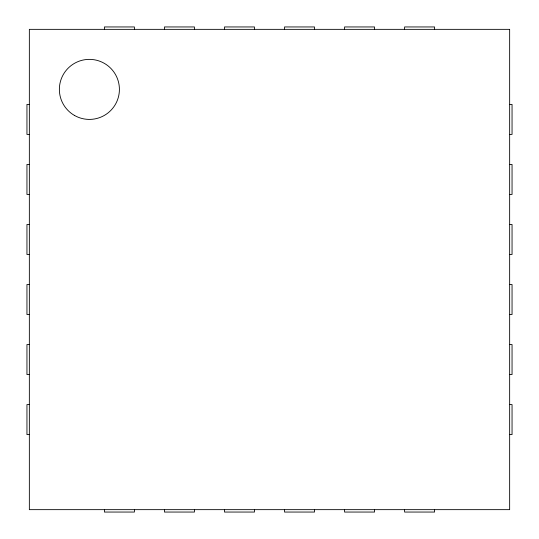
<?xml version="1.0" encoding="UTF-8"?>
<svg xmlns="http://www.w3.org/2000/svg" width="539" height="539" viewBox="0 0 539 539"><rect width="100%" height="100%" fill="white"/><g stroke="black" fill="none" stroke-linecap="round" stroke-linejoin="round"><path stroke-width="0.81" d="M29.443 104.398L26.95 104.398L26.95 134.413L29.463 134.413M509.557 104.398L512.05 104.398L512.05 134.413L509.537 134.413M29.463 164.435L26.95 164.435L26.95 194.451L29.463 194.451M509.537 164.435L512.05 164.435L512.05 194.451L509.537 194.451M29.463 224.473L26.95 224.473L26.95 254.489L29.463 254.489M509.537 224.473L512.05 224.473L512.05 254.489L509.537 254.489M29.463 284.511L26.95 284.511L26.95 314.527L29.463 314.527M509.537 284.511L512.05 284.511L512.05 314.527L509.537 314.527M29.463 344.549L26.95 344.549L26.95 374.565L29.463 374.565M509.537 344.549L512.05 344.549L512.05 374.565L509.537 374.565M29.463 404.587L26.95 404.587L26.95 434.602L29.443 434.602M509.537 404.587L512.05 404.587L512.05 434.602L509.557 434.602M434.602 29.443L434.602 26.95L404.587 26.95L404.587 29.463M434.602 509.557L434.602 512.05L404.587 512.05L404.587 509.537M374.565 29.463L374.565 26.95L344.549 26.95L344.549 29.463M374.565 509.537L374.565 512.05L344.549 512.05L344.549 509.537M314.527 29.463L314.527 26.95L284.511 26.95L284.511 29.463M314.527 509.537L314.527 512.05L284.511 512.05L284.511 509.537M254.489 29.463L254.489 26.95L224.473 26.95L224.473 29.463M254.489 509.537L254.489 512.05L224.473 512.05L224.473 509.537M194.451 29.463L194.451 26.95L164.435 26.95L164.435 29.463M194.451 509.537L194.451 512.05L164.435 512.05L164.435 509.537M134.413 29.463L134.413 26.95L104.398 26.95L104.398 29.443M134.413 509.537L134.413 512.05L104.398 512.05L104.398 509.557M509.651 29.349L29.349 29.349L29.349 509.651L509.651 509.651L509.651 29.349M74.382 115.386A30.016 30.016 0 0 0 119.409 89.386A30.016 30.016 0 0 0 74.382 63.393A30.016 30.016 0 0 0 74.382 115.386"/></g></svg>
